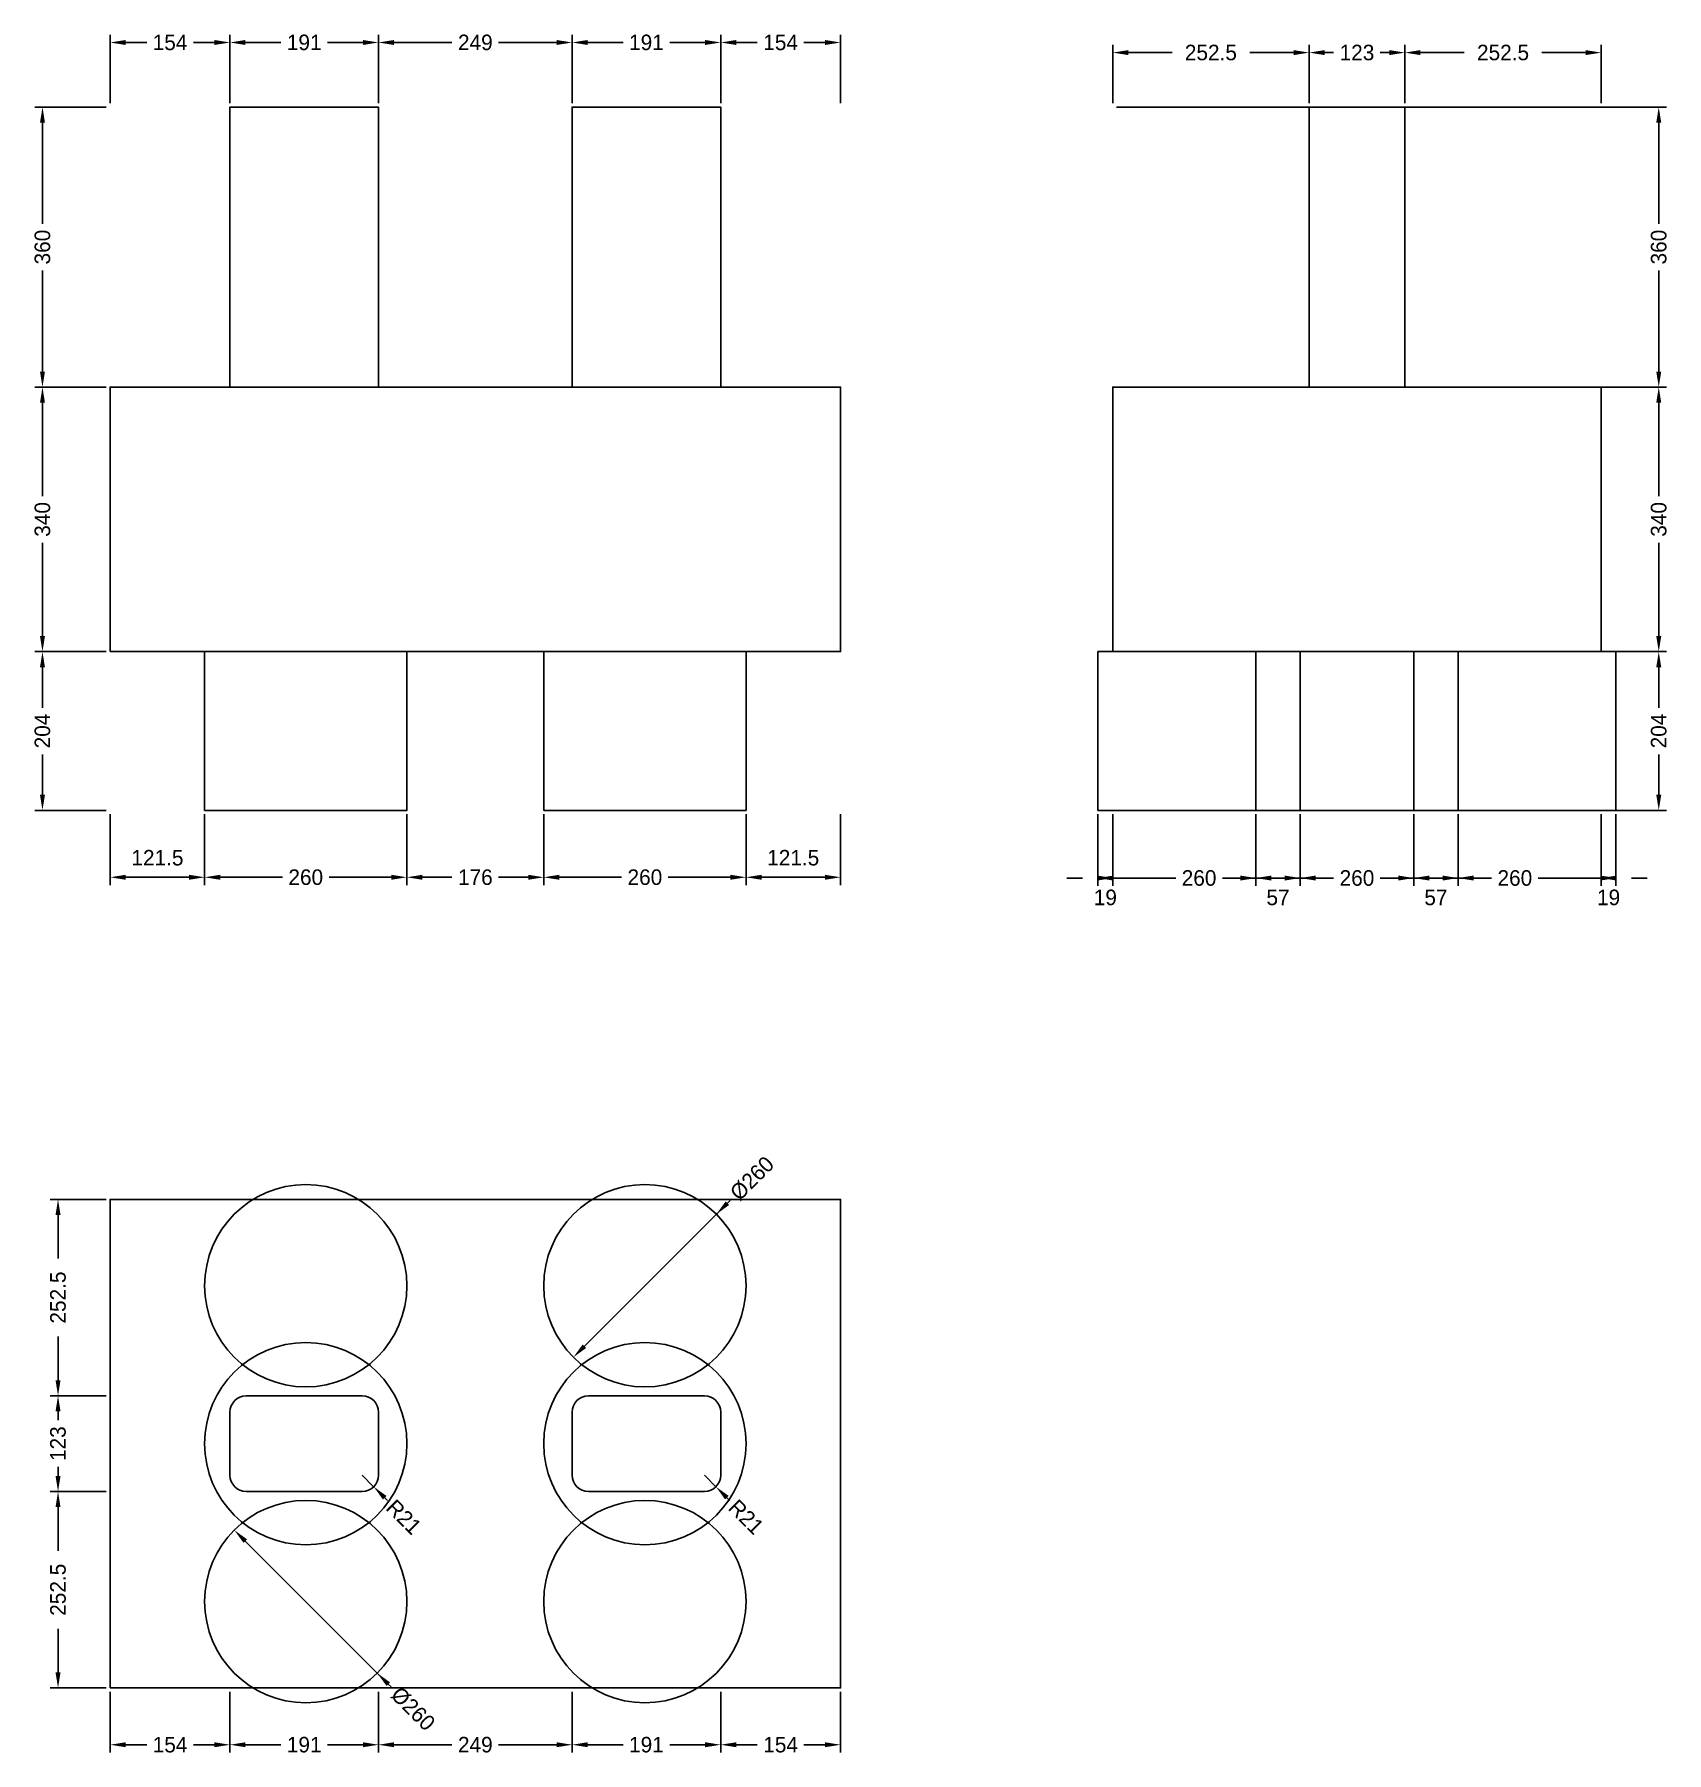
# Model space of a CAD drawing. Header units: metres. Extents: x -97 to 2001, y -83 to 2125.
import ezdxf

# ---------------------------------------------------------------- set-up
doc = ezdxf.new("R2010")
doc.units = ezdxf.units.M
for name, color, linetype in [('chengtai', 7, 'Continuous'), ('dunzhu', 7, 'Continuous'), ('zhuangji', 7, 'Continuous')]:
    doc.layers.add(name, color=color, linetype=linetype)

# ---------------------------------------------------------------- blocks, each defined once
blk = doc.blocks.new('_CLOSEDFILLED')
at = {"color": 0, "linetype": 'BYBLOCK'}
blk.add_solid([(-1, 0.16), (0, 0), (-1, -0.16)], dxfattribs=at)

msp = doc.modelspace()

# ---------------------------------------------------------------- linework, layer by layer
at = {"color": 7}
for p, q in [((0, 2037), (0, 2125)), ((154, 2037), (154, 2125)), ((154, 2037), (154, 2125)), ((345, 2037), (345, 2125)), ((345, 2037), (345, 2125)), ((594, 2037), (594, 2125)), ((594, 2037), (594, 2125)), ((785, 2037), (785, 2125)), ((785, 2037), (785, 2125)), ((939, 2037), (939, 2125)), ((20, 2115), (47, 2115)), ((107, 2115), (134, 2115)), ((174, 2115), (219.5, 2115)), ((279.5, 2115), (325, 2115)), ((365, 2115), (439.5, 2115)), ((499.5, 2115), (574, 2115)), ((614, 2115), (659.5, 2115)), ((719.5, 2115), (765, 2115)), ((805, 2115), (832, 2115)), ((892, 2115), (919, 2115)), ((1289, 2037), (1289, 2112)), ((1309, 2102), (1365.2, 2102)), ((1465.2, 2102), (1521.5, 2102)), ((1541.5, 2037), (1541.5, 2112)), ((1541.5, 2037), (1541.5, 2112)), ((1561.5, 2102), (1573, 2102)), ((1633, 2102), (1644.5, 2102)), ((1664.5, 2037), (1664.5, 2112)), ((1664.5, 2037), (1664.5, 2112)), ((1684.5, 2102), (1740.8, 2102)), ((1840.8, 2102), (1897, 2102)), ((1917, 2037), (1917, 2112)), ((-5, 2032), (-97, 2032)), ((1294, 2032), (2001, 2032)), ((-87, 1882), (-87, 2012)), ((1991, 1882), (1991, 2012)), ((-87, 1692), (-87, 1822)), ((1991, 1692), (1991, 1822)), ((-5, 1672), (-97, 1672)), ((-5, 1672), (-97, 1672)), ((1294, 1672), (2001, 1672)), ((1294, 1672), (2001, 1672)), ((-87, 1532), (-87, 1652)), ((1991, 1532), (1991, 1652)), ((-87, 1352), (-87, 1472)), ((1991, 1352), (1991, 1472)), ((-5, 1332), (-97, 1332)), ((-5, 1332), (-97, 1332)), ((1294, 1332), (2001, 1332)), ((1294, 1332), (2001, 1332)), ((-87, 1260), (-87, 1312)), ((1991, 1260), (1991, 1312)), ((-87, 1148), (-87, 1200)), ((1991, 1148), (1991, 1200)), ((-5, 1128), (-97, 1128)), ((1294, 1128), (2001, 1128)), ((0, 1123), (0, 1032)), ((121.5, 1123), (121.5, 1032)), ((121.5, 1123), (121.5, 1032)), ((381.5, 1123), (381.5, 1032)), ((381.5, 1123), (381.5, 1032)), ((557.5, 1123), (557.5, 1032)), ((557.5, 1123), (557.5, 1032)), ((817.5, 1123), (817.5, 1032)), ((817.5, 1123), (817.5, 1032)), ((939, 1123), (939, 1032)), ((1270, 1123), (1270, 1031)), ((1270, 1123), (1270, 1031)), ((1289, 1123), (1289, 1031)), ((1473, 1123), (1473, 1031)), ((1473, 1123), (1473, 1031)), ((1530, 1123), (1530, 1031)), ((1530, 1123), (1530, 1031)), ((1676, 1123), (1676, 1031)), ((1676, 1123), (1676, 1031)), ((1733, 1123), (1733, 1031)), ((1733, 1123), (1733, 1031)), ((1917, 1123), (1917, 1031)), ((1936, 1123), (1936, 1031)), ((1936, 1123), (1936, 1031)), ((20, 1042), (101.5, 1042)), ((141.5, 1042), (221.5, 1042)), ((281.5, 1042), (361.5, 1042)), ((401.5, 1042), (439.5, 1042)), ((499.5, 1042), (537.5, 1042)), ((577.5, 1042), (657.5, 1042)), ((717.5, 1042), (797.5, 1042)), ((837.5, 1042), (919, 1042)), ((1250, 1041), (1230, 1041)), ((1289, 1041), (1270, 1041)), ((1290, 1041), (1370, 1041)), ((1309, 1041), (1329, 1041)), ((1430, 1041), (1510, 1041)), ((1550, 1041), (1453, 1041)), ((1493, 1041), (1573, 1041)), ((1633, 1041), (1713, 1041)), ((1753, 1041), (1656, 1041)), ((1696, 1041), (1776, 1041)), ((1836, 1041), (1916, 1041)), ((1897, 1041), (1877, 1041)), ((1936, 1041), (1917, 1041)), ((1956, 1041), (1976, 1041)), ((-5, 628), (-77, 628)), ((793.6, 623.1), (609.7, 439.2)), ((797.1, 626.6), (793.6, 623.1)), ((-67, 551.8), (-67, 608)), ((-67, 395.5), (-67, 451.8)), ((-5, 375.5), (-77, 375.5)), ((-5, 375.5), (-77, 375.5)), ((-67, 344), (-67, 355.5)), ((-67, 272.5), (-67, 284)), ((324, 273.5), (338.8, 258.7)), ((764, 273.5), (778.8, 258.7)), ((-5, 252.5), (-77, 252.5)), ((-5, 252.5), (-77, 252.5)), ((356.5, 241), (353, 244.5)), ((796.5, 241), (793, 244.5)), ((-67, 176.2), (-67, 232.5)), ((357.6, 4.9), (173.7, 188.8)), ((-67, 20), (-67, 76.2)), ((-5, 0), (-77, 0)), ((361.1, 1.4), (357.6, 4.9)), ((0, -5), (0, -83)), ((154, -5), (154, -83)), ((154, -5), (154, -83)), ((345, -5), (345, -83)), ((345, -5), (345, -83)), ((594, -5), (594, -83)), ((594, -5), (594, -83)), ((785, -5), (785, -83)), ((785, -5), (785, -83)), ((939, -5), (939, -83)), ((20, -73), (47, -73)), ((107, -73), (134, -73)), ((174, -73), (219.5, -73)), ((279.5, -73), (325, -73)), ((365, -73), (439.5, -73)), ((499.5, -73), (574, -73)), ((614, -73), (659.5, -73)), ((719.5, -73), (765, -73)), ((805, -73), (832, -73)), ((892, -73), (919, -73))]:
    msp.add_line(p, q, dxfattribs=at)
at = {"layer": 'chengtai'}
for points in [[(0, 1332), (939, 1332), (939, 1672), (0, 1672), (0, 1332)], [(1289, 1332), (1917, 1332), (1917, 1672), (1289, 1672), (1289, 1332)], [(0, 0), (939, 0), (939, 628), (0, 628), (0, 0)]]:
    msp.add_lwpolyline(points, dxfattribs=at)
at = {"layer": 'Defpoints', "color": 7}
for p in [(0, 2115), (154, 2115), (345, 2115), (594, 2115), (785, 2115), (1289, 2102), (1541.5, 2102), (1664.5, 2102), (0, 2032), (0, 2032), (154, 2032), (154, 2032), (345, 2032), (345, 2032), (594, 2032), (594, 2032), (785, 2032), (785, 2032), (939, 2032), (1289, 2032), (1289, 2032), (1541.5, 2032), (1541.5, 2032), (1664.5, 2032), (1664.5, 2032), (1917, 2032), (-87, 1672), (0, 1672), (0, 1672), (1289, 1672), (1289, 1672), (1991, 1672), (-87, 1332), (0, 1332), (0, 1332), (1289, 1332), (1289, 1332), (1991, 1332), (-87, 1128), (0, 1128), (0, 1128), (121.5, 1128), (121.5, 1128), (381.5, 1128), (381.5, 1128), (557.5, 1128), (557.5, 1128), (817.5, 1128), (817.5, 1128), (939, 1128), (1270, 1128), (1270, 1128), (1289, 1128), (1289, 1128), (1473, 1128), (1473, 1128), (1530, 1128), (1530, 1128), (1676, 1128), (1676, 1128), (1733, 1128), (1733, 1128), (1917, 1128), (1936, 1128), (1936, 1128), (1991, 1128), (0, 1042), (121.5, 1042), (381.5, 1042), (557.5, 1042), (817.5, 1042), (1270, 1041), (1289, 1041), (1473, 1041), (1530, 1041), (1676, 1041), (1733, 1041), (1936, 1041), (0, 628), (779.4, 608.9), (687.5, 517), (-67, 375.5), (0, 375.5), (0, 375.5), (324, 273.5), (764, 273.5), (-67, 252.5), (0, 252.5), (0, 252.5), (338.8, 258.7), (778.8, 258.7), (251.5, 111), (-67, 0), (0, 0), (0, 0), (154, 0), (154, 0), (343.4, 19.1), (345, 0), (345, 0), (594, 0), (594, 0), (785, 0), (785, 0), (939, 0), (0, -73), (154, -73), (345, -73), (594, -73), (785, -73)]:
    msp.add_point(p, dxfattribs=at)
at = {"layer": 'dunzhu'}
for p, q in [((324, 375.5), (175, 375.5)), ((764, 375.5), (615, 375.5)), ((154, 354.5), (154, 273.5)), ((345, 273.5), (345, 354.5)), ((594, 354.5), (594, 273.5)), ((785, 273.5), (785, 354.5)), ((175, 252.5), (324, 252.5)), ((615, 252.5), (764, 252.5))]:
    msp.add_line(p, q, dxfattribs=at)
for points in [[(154, 1672), (345, 1672), (345, 2032), (154, 2032), (154, 1672)], [(594, 1672), (785, 1672), (785, 2032), (594, 2032), (594, 1672)], [(1541.5, 1672), (1664.5, 1672), (1664.5, 2032), (1541.5, 2032), (1541.5, 1672)]]:
    msp.add_lwpolyline(points, dxfattribs=at)
for centre, start, end in [((175, 354.5), 90, 180), ((324, 354.5), 0, 90), ((615, 354.5), 90, 180), ((764, 354.5), 0, 90), ((175, 273.5), 180, 270), ((324, 273.5), 270, 360), ((615, 273.5), 180, 270), ((764, 273.5), 270, 360)]:
    msp.add_arc(centre, 21, start, end, dxfattribs=at)
at = {"layer": 'zhuangji'}
for points in [[(121.5, 1128), (381.5, 1128), (381.5, 1332), (121.5, 1332), (121.5, 1128)], [(557.5, 1128), (817.5, 1128), (817.5, 1332), (557.5, 1332), (557.5, 1128)], [(1270, 1128), (1530, 1128), (1530, 1332), (1270, 1332), (1270, 1128)], [(1473, 1128), (1733, 1128), (1733, 1332), (1473, 1332), (1473, 1128)], [(1676, 1128), (1936, 1128), (1936, 1332), (1676, 1332), (1676, 1128)]]:
    msp.add_lwpolyline(points, dxfattribs=at)
for centre in [(251.5, 517), (687.5, 517), (251.5, 314), (687.5, 314), (251.5, 111), (687.5, 111)]:
    msp.add_circle(centre, 130, dxfattribs=at)

# ---------------------------------------------------------------- block references
at = {"color": 7, "xscale": 20, "yscale": 20}
for p, rotation in [((0, 2115), 180), ((154, 2115), 180), ((345, 2115), 180), ((594, 2115), 180), ((785, 2115), 180), ((1289, 2102), 180), ((1541.5, 2102), 180), ((1664.5, 2102), 180), ((-87, 2032), 90), ((1991, 2032), 90), ((-87, 1672), 270), ((1991, 1672), 270), ((-87, 1672), 90), ((1991, 1672), 90), ((-87, 1332), 270), ((1991, 1332), 270), ((-87, 1332), 90), ((1991, 1332), 90), ((-87, 1128), 270), ((1991, 1128), 270), ((0, 1042), 180), ((121.5, 1042), 180), ((381.5, 1042), 180), ((557.5, 1042), 180), ((817.5, 1042), 180), ((1270, 1041), 180), ((1270, 1041), 180), ((1473, 1041), 180), ((1530, 1041), 180), ((1676, 1041), 180), ((1733, 1041), 180), ((1917, 1041), 180), ((-67, 628), 90), ((779.4, 608.9), 224.99999999999997), ((595.6, 425.1), 224.99999999999997), ((-67, 375.5), 270), ((-67, 375.5), 90), ((-67, 252.5), 270), ((-67, 252.5), 90), ((338.8, 258.7), 135), ((778.8, 258.7), 135), ((159.6, 202.9), 135), ((-67, 0), 270), ((343.4, 19.1), 135), ((0, -73), 180), ((154, -73), 180), ((345, -73), 180), ((594, -73), 180), ((785, -73), 180)]:
    msp.add_blockref('_CLOSEDFILLED', p, dxfattribs=dict(at, rotation=rotation))
for p in [(154, 2115), (345, 2115), (594, 2115), (785, 2115), (939, 2115), (1541.5, 2102), (1664.5, 2102), (1917, 2102), (121.5, 1042), (381.5, 1042), (557.5, 1042), (817.5, 1042), (939, 1042), (1289, 1041), (1473, 1041), (1530, 1041), (1676, 1041), (1733, 1041), (1936, 1041), (1936, 1041), (154, -73), (345, -73), (594, -73), (785, -73), (939, -73)]:
    msp.add_blockref('_CLOSEDFILLED', p, dxfattribs=at)

# ---------------------------------------------------------------- texts
at = {"color": 7, "char_height": 20, "attachment_point": 5}
for s, insert in [('154', (77, 2115)), ('191', (249.5, 2115)), ('249', (469.5, 2115)), ('191', (689.5, 2115)), ('154', (862, 2115)), ('252.5', (1415.2, 2102)), ('123', (1603, 2102)), ('252.5', (1790.8, 2102)), ('121.5', (60.8, 1067)), ('121.5', (878.2, 1067)), ('260', (251.5, 1042)), ('176', (469.5, 1042)), ('260', (687.5, 1042)), ('260', (1400, 1041)), ('260', (1603, 1041)), ('260', (1806, 1041)), ('19', (1279.5, 1016)), ('57', (1501.5, 1016)), ('57', (1704.5, 1016)), ('19', (1926.5, 1016)), ('154', (77, -73)), ('191', (249.5, -73)), ('249', (469.5, -73)), ('191', (689.5, -73)), ('154', (862, -73))]:
    msp.add_mtext(s, dxfattribs=dict(at, insert=insert))
for s, insert, rotation in [('360', (-87, 1852), 90), ('360', (1991, 1852), 90), ('340', (-87, 1502), 90), ('340', (1991, 1502), 90), ('204', (-87, 1230), 90), ('204', (1991, 1230), 90), ('%%c260', (825.4, 654.9), 45), ('252.5', (-67, 501.8), 90), ('123', (-67, 314), 90), ('R21', (377.7, 219.8), 315), ('R21', (817.7, 219.8), 315), ('252.5', (-67, 126.2), 90), ('%%c260', (389.4, -26.9), 315)]:
    msp.add_mtext(s, dxfattribs=dict(at, insert=insert, rotation=rotation))

doc.saveas('drawing.dxf')
